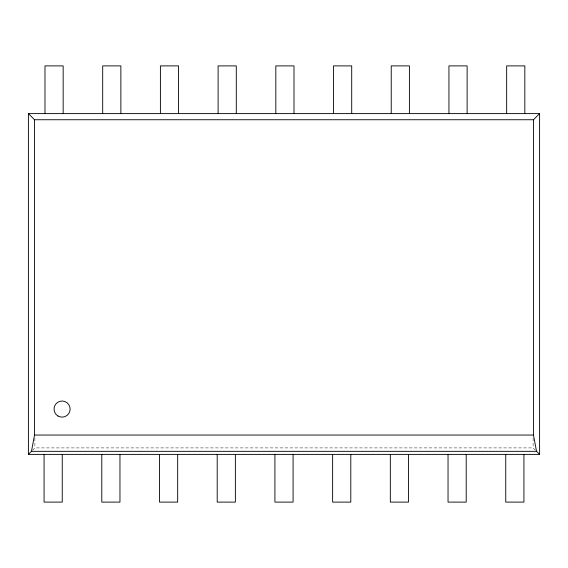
<?xml version="1.0" encoding="UTF-8"?>
<svg xmlns="http://www.w3.org/2000/svg" width="568" height="568" viewBox="0 0 568 568"><rect width="100%" height="100%" fill="white"/><g stroke="black" fill="none" stroke-linecap="round" stroke-linejoin="round"><path stroke-width="0.43" stroke-dasharray="2.84 2.13" d="M32.525 450.268L34.875 447.911L533.125 447.911L535.475 450.268M533.125 438.169L533.125 447.911M34.875 438.169L34.875 447.911"/><path stroke-width="0.85" d="M28.4 454.393L31.467 451.326L34.527 435.038L34.527 119.742L28.4 113.607L28.4 454.393L539.6 454.393L539.6 113.607L28.4 113.607M34.527 119.742L533.473 119.742L539.6 113.607M34.527 435.038L533.473 435.038L536.533 451.326L539.6 454.393M31.467 451.326L536.533 451.326M533.473 119.742L533.473 435.038M524.832 113.607L524.832 65.895L506.656 65.895L506.656 113.607M523.923 454.393L523.923 502.105L505.747 502.105L505.747 454.393M467.123 113.607L467.123 65.895L448.947 65.895L448.947 113.607M466.214 454.393L466.214 502.105L448.038 502.105L448.038 454.393M409.414 113.607L409.414 65.895L391.238 65.895L391.238 113.607M408.506 454.393L408.506 502.105L390.33 502.105L390.33 454.393M351.706 113.607L351.706 65.895L333.53 65.895L333.53 113.607M350.797 454.393L350.797 502.105L332.621 502.105L332.621 454.393M293.997 113.607L293.997 65.895L275.821 65.895L275.821 113.607M293.088 454.393L293.088 502.105L274.912 502.105L274.912 454.393M236.288 113.607L236.288 65.895L218.112 65.895L218.112 113.607M235.379 454.393L235.379 502.105L217.203 502.105L217.203 454.393M178.579 113.607L178.579 65.895L160.403 65.895L160.403 113.607M177.67 454.393L177.67 502.105L159.494 502.105L159.494 454.393M120.87 113.607L120.87 65.895L102.694 65.895L102.694 113.607M119.962 454.393L119.962 502.105L101.786 502.105L101.786 454.393M63.162 113.607L63.162 65.895L44.986 65.895L44.986 113.607M62.253 454.393L62.253 502.105L44.077 502.105L44.077 454.393M58.057 416.046A8.044 8.044 0 0 0 70.127 409.081A8.044 8.044 0 0 0 58.057 402.116A8.044 8.044 0 0 0 58.057 416.046"/></g></svg>
